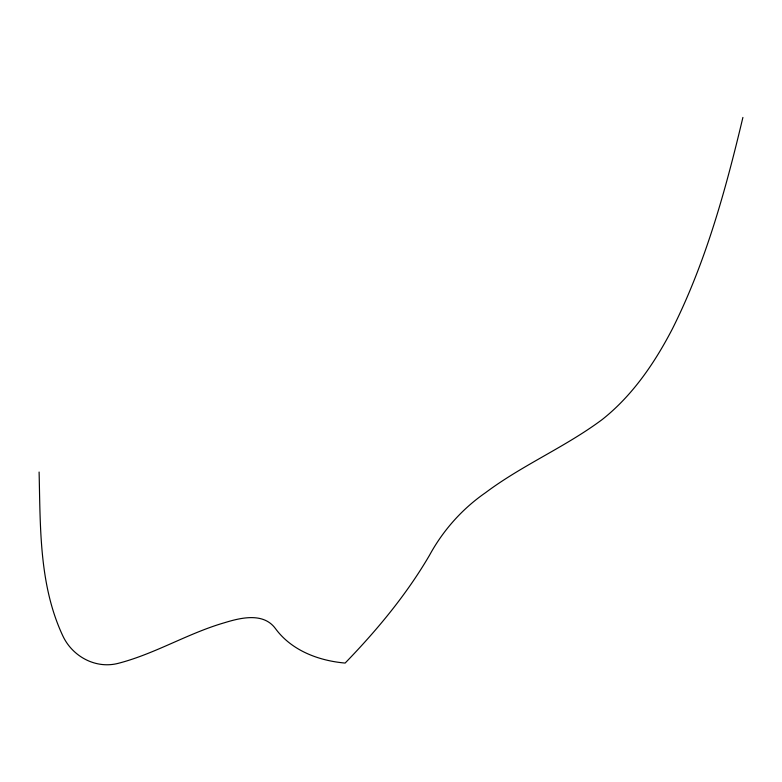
<?xml version="1.0" encoding="UTF-8"?>
<svg xmlns="http://www.w3.org/2000/svg" width="782" height="782" viewBox="0 0 782 782"><rect width="100%" height="100%" fill="white"/><g stroke="black" fill="none" stroke-linecap="round" stroke-linejoin="round"><path stroke-width="1.17" d="M742.9 117.437C725.696 189.752 705.833 262.195 672.373 328.899C654.69 362.946 632.54 395.536 602.199 419.543C565.357 447.03 522.386 465.055 485.563 492.67C462.221 508.818 443.052 530.382 429.494 555.288C406.376 594.828 376.914 630.243 345.126 663.068C318.675 660.722 291.608 650.624 275.45 628.581C263.554 612.286 241.091 617.633 224.796 622.638C188.159 633.166 155.237 653.772 118.346 663.312C95.883 669.216 72.57 656.645 62.873 635.981C38.963 585.102 40.449 526.98 39.1 472.035"/></g></svg>
